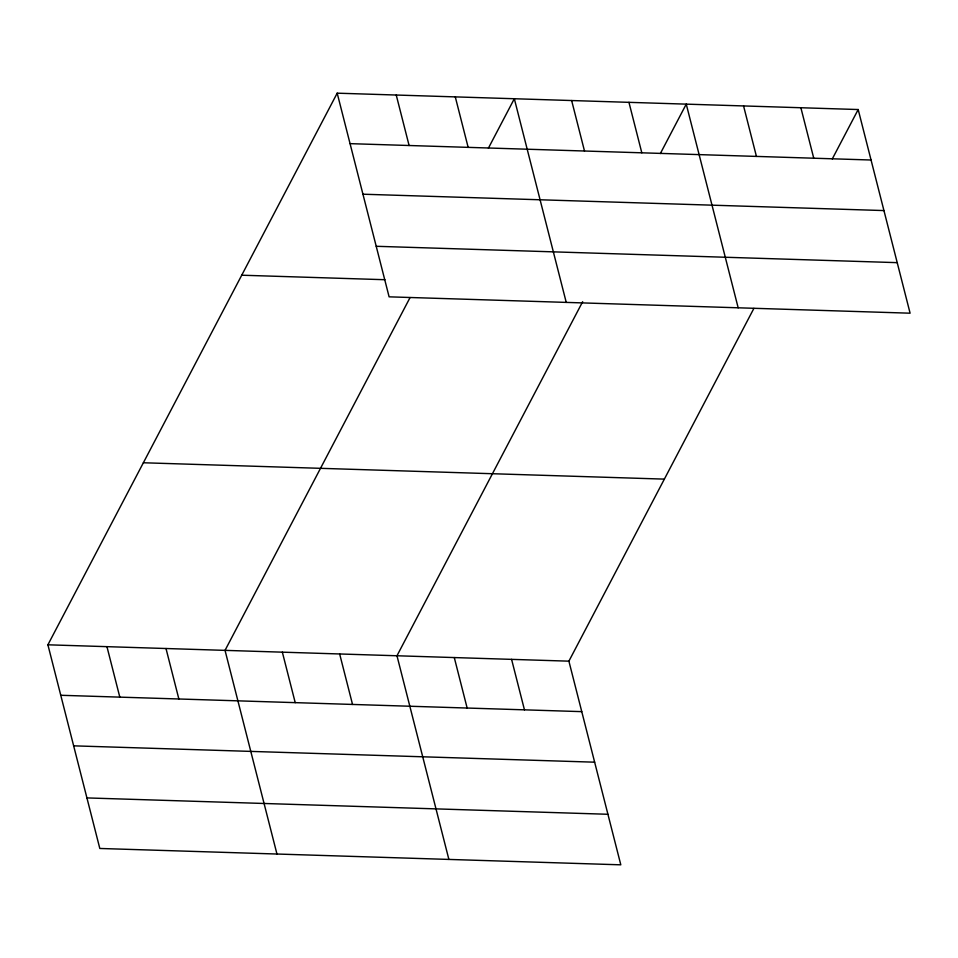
<?xml version="1.0" encoding="UTF-8"?>
<svg xmlns="http://www.w3.org/2000/svg" width="958" height="958" viewBox="0 0 958 958"><rect width="100%" height="100%" fill="white"/><g stroke="black" fill="none" stroke-linecap="round" stroke-linejoin="round"><path stroke-width="1.44" d="M753.898 308.38L568.896 661.164L620.808 864.823L99.812 848.465L47.9 644.806L337.192 93.177L858.188 109.535L910.1 313.194L389.104 296.836L337.192 93.177M410.048 297.591L225.034 650.362L276.958 854.033M488.412 148.143L514.326 98.734L566.238 302.405M582.656 301.698L396.971 655.763L448.883 859.422M660.349 153.543L686.251 104.135L738.175 307.805M832.274 158.944L858.188 109.535M350.053 143.652L871.05 160.01M362.938 194.211L883.935 210.568M376.219 246.29L897.215 262.648M241.727 275.209L384.912 279.712M143.365 462.762L664.361 479.12M47.9 644.806L568.896 661.164M60.773 695.28L581.769 711.638M73.658 745.839L594.655 762.185M86.927 797.918L607.923 814.276M800.876 107.727L813.749 158.214M743.564 105.931L756.437 156.417M628.951 102.338L641.812 152.813M571.639 100.53L584.5 151.017M455.278 96.878L468.151 147.364M396.241 95.034L409.102 145.508M511.584 659.355L524.457 709.842M454.284 657.559L467.145 708.046M339.659 653.967L352.532 704.441M282.347 652.159L295.22 702.645M165.997 648.506L178.859 698.993M106.949 646.662L119.81 697.137"/></g></svg>
